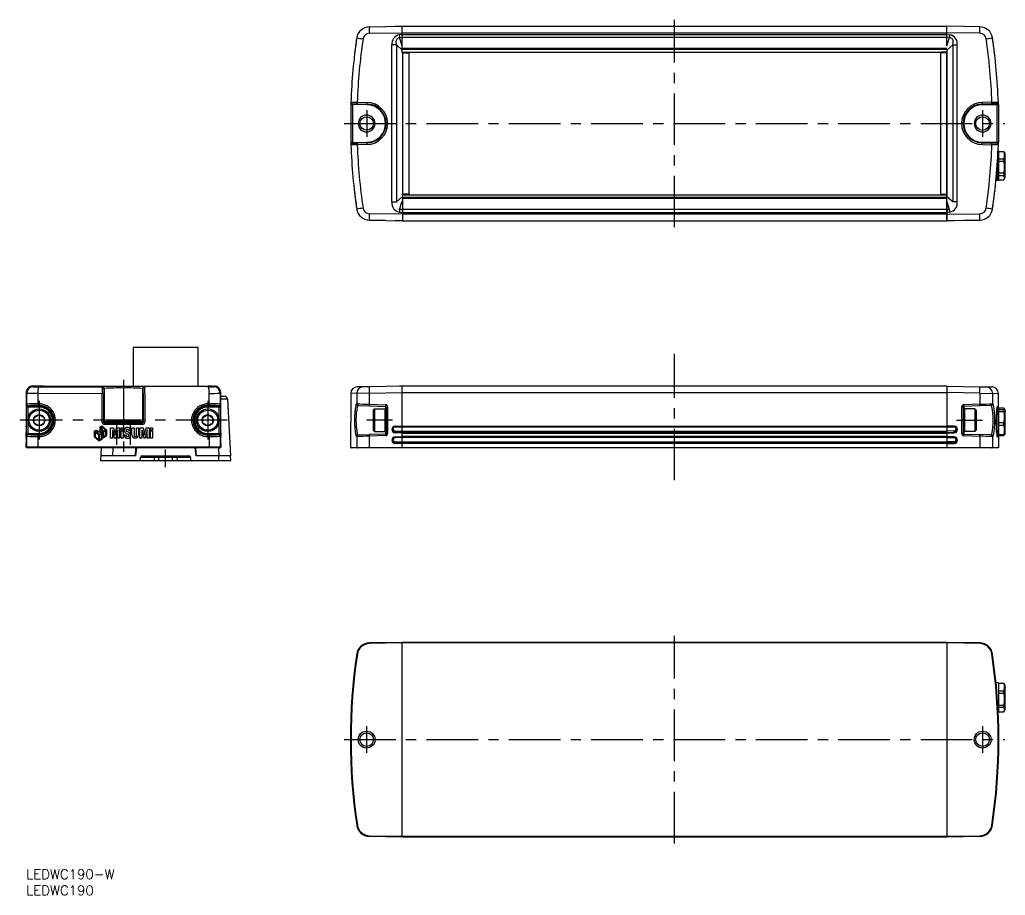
# Model space of a CAD drawing. Extents: x -2 to 705, y -8 to 262.
# Drawn here: x -2 to 302, y -8 to 262 of the extents above; entities that cross this region are included whole.
import ezdxf

# ---------------------------------------------------------------- set-up
doc = ezdxf.new("R2010")
doc.units = 0
doc.header["$LTSCALE"] = 0.5
doc.linetypes.add('CENTER', pattern=[50.8, 31.75, -6.35, 6.35, -6.35])
doc.linetypes.add('DASHED', pattern=[19.05, 12.7, -6.35])
for name, color, linetype in [('MSM_CENTER', 1, 'CENTER'), ('MSM_CONTINUOUS', 7, 'CONTINUOUS'), ('MSM_DASHED', 4, 'DASHED'), ('MSM_PART_NUMBER', 7, 'CONTINUOUS')]:
    doc.layers.add(name, color=color, linetype=linetype)
doc.styles.get("Standard").update_dxf_attribs({"font": 'txt.shx', "height": 3, "bigfont": 'bigfont.shx'})

# ---------------------------------------------------------------- blocks, each defined once
blk = doc.blocks.new('*U2')
at = {"layer": 'MSM_PART_NUMBER'}
blk.add_text('LEDWC190-W', height=3, dxfattribs=at).set_placement((0, -3))
blk = doc.blocks.new('*U3')
at = {"layer": 'MSM_PART_NUMBER'}
blk.add_text('LEDWC190', height=3, dxfattribs=at).set_placement((0, -8))

msp = doc.modelspace()

# ---------------------------------------------------------------- linework, layer by layer
at = {"layer": 'MSM_CENTER'}
for p, q in [((200, 198), (200, 262)), ((105.02, 234.1), (105.02, 225.9)), ((294.98, 234.1), (294.98, 225.9)), ((98.1, 230), (301.9, 230)), ((200, 120), (200, 159)), ((30, 151), (30, 128)), ((4, 144.5), (4, 132.5)), ((56, 144.5), (56, 132.5)), ((62, 138.5), (-2, 138.5)), ((113, 138.5), (105, 138.5)), ((287, 138.5), (295, 138.5)), ((43, 124), (43, 129.5)), ((200, 8), (200, 72)), ((105, 44.1), (105, 35.9)), ((295, 44.1), (295, 35.9)), ((98.1, 40), (301.9, 40))]:
    msp.add_line(p, q, dxfattribs=at)
at = {"layer": 'MSM_CONTINUOUS'}
for p, q in [((105.85, 259.82), (116.01, 260)), ((105.85, 259.82), (110.83, 259.91)), ((113.8, 259.96), (116.01, 260)), ((116.01, 260), (284.01, 260)), ((116.01, 251.89), (116.01, 260)), ((294.15, 259.82), (283.99, 260)), ((284.01, 253.96), (284.01, 260)), ((294.15, 259.82), (289.17, 259.91)), ((105.85, 257.82), (116.01, 258)), ((116.01, 257.44), (115.09, 257.35)), ((115.18, 256.48), (116.01, 256.57)), ((116.01, 253.96), (115.18, 256.48)), ((116.01, 258), (284.01, 258)), ((116.01, 257.43), (284.01, 257.43)), ((116.01, 256.57), (284.01, 256.57)), ((294.15, 257.82), (283.99, 258)), ((283.99, 257.44), (284.91, 257.35)), ((284.82, 256.48), (283.99, 256.57)), ((283.99, 253.96), (284.82, 256.48)), ((114.18, 254.21), (112.82, 254.21)), ((112.82, 205.79), (112.82, 254.21)), ((116.01, 252.61), (114.18, 254.21)), ((114.18, 254.21), (114.18, 205.79)), ((284.01, 253.17), (116.01, 253.17)), ((284.01, 253), (116.01, 253)), ((284.01, 252.9), (116.01, 252.9)), ((284.01, 252.8), (116.01, 252.8)), ((283.99, 252.61), (285.82, 254.21)), ((284.01, 252.61), (284.01, 207.39)), ((285.82, 254.21), (287.18, 254.21)), ((285.82, 254.21), (285.82, 205.79)), ((287.18, 205.79), (287.18, 254.21)), ((101.27, 251.1), (101.24, 250.92)), ((116.01, 251.8), (118.01, 251.8)), ((116.11, 252), (117.81, 252)), ((116.12, 251.8), (116.12, 200)), ((116.31, 252), (116.31, 252.12)), ((116.51, 252), (116.51, 252.08)), ((116.51, 252.02), (283.51, 252.02)), ((118.01, 251.8), (118.01, 208.2)), ((283.99, 251.8), (281.99, 251.8)), ((281.99, 251.8), (281.99, 208.2)), ((283.89, 252), (282.19, 252)), ((283.51, 252.08), (283.51, 252)), ((283.71, 252.12), (283.71, 252)), ((283.88, 251.8), (283.88, 200)), ((298.73, 251.1), (298.76, 250.92)), ((100.11, 235.87), (100.11, 224.11)), ((100.13, 236.5), (100.13, 236.49)), ((100.13, 236.46), (100.13, 236.47)), ((100.14, 236.71), (100.14, 236.71)), ((105.12, 235.8), (100.6, 235.88)), ((100.6, 235.88), (100.6, 224.12)), ((100.63, 236.08), (102.1, 236.05)), ((102.1, 236.55), (105.12, 236.5)), ((102.1, 236.05), (105.12, 236)), ((297.9, 236.55), (294.88, 236.5)), ((297.9, 236.05), (294.88, 236)), ((294.88, 235.8), (299.4, 235.88)), ((299.37, 236.08), (297.9, 236.05)), ((299.4, 235.88), (299.4, 224.12)), ((299.86, 236.71), (299.86, 236.71)), ((299.87, 236.5), (299.87, 236.49)), ((299.87, 236.46), (299.87, 236.47)), ((299.89, 235.87), (299.89, 224.11)), ((100.6, 224.12), (105.12, 224.2)), ((100.63, 223.92), (102.1, 223.95)), ((105.12, 224), (102.1, 223.95)), ((105.12, 223.5), (102.1, 223.45)), ((299.4, 224.12), (294.88, 224.2)), ((294.88, 224), (297.9, 223.95)), ((294.88, 223.5), (297.9, 223.45)), ((299.37, 223.92), (297.9, 223.95)), ((300, 221.4), (301.54, 221.4)), ((300, 219.05), (301.54, 219.05)), ((300.01, 212.6), (300.01, 221.4)), ((302, 220.7), (301.54, 221.4)), ((301.54, 219.05), (301.54, 218.29)), ((302, 213.3), (302, 220.7)), ((299.81, 212.5), (299.81, 217.96)), ((301.54, 218.29), (300, 218.29)), ((301.54, 214.66), (300, 214.66)), ((300, 214), (301.54, 214)), ((301.54, 214.66), (301.54, 214)), ((301.54, 212.6), (302, 213.3)), ((299.34, 212.5), (299.81, 212.5)), ((300, 212.6), (301.54, 212.6)), ((101.24, 209.08), (101.27, 208.9)), ((114.18, 205.79), (116.01, 207.39)), ((118.01, 208.2), (116.01, 208.2)), ((284.01, 207.2), (116.01, 207.2)), ((284.01, 207.1), (116.01, 207.1)), ((284.01, 207), (116.01, 207)), ((284.01, 206.83), (116.01, 206.83)), ((117.81, 208), (116.11, 208)), ((116.31, 207.88), (116.31, 208)), ((116.51, 207.92), (116.51, 208)), ((116.51, 207.98), (283.51, 207.98)), ((281.99, 208.2), (283.99, 208.2)), ((282.19, 208), (283.89, 208)), ((283.51, 208), (283.51, 207.92)), ((283.71, 208), (283.71, 207.88)), ((285.82, 205.79), (283.99, 207.39)), ((298.76, 209.08), (298.73, 208.9)), ((112.82, 205.79), (114.18, 205.79)), ((115.18, 203.52), (116.01, 206.04)), ((284.82, 203.52), (283.99, 206.04)), ((284.01, 206.04), (284.01, 200)), ((287.18, 205.79), (285.82, 205.79)), ((116.01, 202), (105.85, 202.18)), ((115.09, 202.65), (116.01, 202.56)), ((116.01, 203.43), (115.18, 203.52)), ((284.01, 203.43), (116.01, 203.43)), ((116.01, 202.57), (284.01, 202.57)), ((284.01, 202), (116.01, 202)), ((283.99, 203.43), (284.82, 203.52)), ((284.91, 202.65), (283.99, 202.56)), ((283.99, 202), (294.15, 202.18)), ((105.85, 200.18), (116.01, 200)), ((110.83, 200.09), (105.85, 200.18)), ((116.01, 200), (113.8, 200.04)), ((116.01, 200), (284.01, 200)), ((294.15, 200.18), (283.99, 200)), ((283.99, 200), (286.2, 200.04)), ((289.17, 200.09), (294.15, 200.18)), ((33, 160.9), (33, 148.94)), ((53, 160.9), (33, 160.9)), ((53, 148.94), (53, 160.9)), ((2.18, 148.82), (2, 149)), ((2.57, 149), (2, 149)), ((2.56, 149), (2.65, 148.98)), ((57.35, 148.98), (57.44, 149)), ((57.43, 149), (58, 149)), ((58, 149), (57.82, 148.82)), ((116, 149), (105.83, 148.82)), ((116, 149), (115.08, 148.98)), ((284, 149), (116, 149)), ((116, 130), (116, 149)), ((284, 149), (284, 130)), ((284, 149), (294.16, 148.82)), ((0.18, 146.82), (0, 147)), ((0, 147), (0, 136.7)), ((0.18, 143.43), (0.18, 146.82)), ((3.59, 146.79), (23.92, 146.76)), ((3.59, 146.79), (3.59, 143.55)), ((3.88, 148.79), (23.45, 148.76)), ((56.69, 148.94), (5.79, 148.94)), ((5.79, 148.94), (5.79, 148.94)), ((23.4, 137.93), (23.4, 146.76)), ((23.45, 148.76), (23.5, 148.81)), ((23.92, 137.93), (23.92, 146.76)), ((23.95, 148.26), (24, 148.31)), ((24, 148.31), (24, 138.05)), ((36, 148.31), (36.05, 148.26)), ((36, 138.05), (36, 148.31)), ((36.08, 146.76), (36.08, 137.93)), ((36.5, 148.81), (36.55, 148.76)), ((36.6, 146.76), (36.6, 137.93)), ((54.21, 148.94), (54.21, 148.94)), ((56.41, 143.55), (56.41, 146.79)), ((59.82, 146.82), (60, 147)), ((59.82, 146.82), (59.82, 143.43)), ((60, 136.7), (60, 147)), ((105.83, 146.82), (100.12, 146.76)), ((100.12, 146.76), (100.12, 137.93)), ((100.12, 146.76), (100.12, 137.93)), ((101.95, 146.79), (101.95, 143.55)), ((105.83, 148.82), (102.09, 148.76)), ((105.83, 146.82), (116, 147)), ((105.83, 146.82), (105.83, 143.43)), ((116, 147), (284, 147)), ((294.16, 146.82), (284, 147)), ((294.16, 146.82), (294.16, 143.43)), ((294.16, 146.82), (299.88, 146.76)), ((294.16, 148.82), (297.91, 148.76)), ((298.05, 146.79), (298.05, 143.55)), ((299.88, 142.48), (299.88, 146.76)), ((299.88, 142.48), (299.88, 146.76)), ((0.09, 143.26), (0.18, 143.43)), ((0.59, 142.76), (0.68, 142.93)), ((3.59, 143.55), (3.93, 143.55)), ((3.66, 143.05), (4, 143.05)), ((4, 143.05), (4, 142.56)), ((56, 143.05), (56.34, 143.05)), ((56, 142.56), (56, 143.05)), ((56.07, 143.55), (56.41, 143.55)), ((59.32, 142.93), (59.41, 142.76)), ((59.82, 143.43), (59.91, 143.26)), ((60, 145.9), (61.08, 145.9)), ((62.08, 144.95), (62.99, 127.5)), ((101.95, 143.55), (101.9, 143.55)), ((102.38, 143.05), (102.43, 143.05)), ((102.43, 143.05), (105.83, 142.93)), ((105.83, 143.43), (110.82, 143.26)), ((105.83, 142.93), (110.81, 142.76)), ((294.16, 143.43), (289.18, 143.26)), ((294.17, 142.93), (289.19, 142.76)), ((297.57, 143.05), (294.17, 142.93)), ((297.62, 143.05), (297.57, 143.05)), ((298.05, 143.55), (298.1, 143.55)), ((0.08, 134.44), (0.08, 142.56)), ((4, 142.56), (0.08, 142.56)), ((0.58, 139.24), (0.58, 142.56)), ((4, 142.76), (0.59, 142.76)), ((2.5, 139.37), (4, 140.23)), ((4, 140.23), (5.5, 139.37)), ((54.5, 139.37), (56, 140.23)), ((59.41, 142.76), (56, 142.76)), ((59.92, 142.56), (56, 142.56)), ((56, 140.23), (57.5, 139.37)), ((59.42, 142.56), (59.42, 139.24)), ((59.92, 142.56), (59.92, 134.44)), ((107, 141.6), (107.4, 142)), ((107, 141.6), (107, 135.4)), ((107.4, 142), (107.4, 135)), ((107.4, 142), (110.6, 142)), ((111, 141.6), (110.6, 142)), ((110.6, 142), (110.6, 135)), ((110.81, 142.76), (110.81, 141.79)), ((111, 142.56), (111, 134.44)), ((111, 142.56), (111.49, 142.56)), ((111.49, 142.56), (111.49, 134.44)), ((288.51, 142.56), (288.51, 134.44)), ((289, 142.56), (288.51, 142.56)), ((289, 142.56), (289, 134.44)), ((289, 141.6), (289.4, 142)), ((289.19, 142.76), (289.19, 141.79)), ((289.4, 142), (289.4, 135)), ((292.6, 142), (289.4, 142)), ((292.6, 142), (292.6, 135)), ((293, 141.6), (292.6, 142)), ((293, 141.6), (293, 135.4)), ((299.45, 142.57), (299.43, 142.49)), ((299.45, 142.57), (299.49, 142.67)), ((299.6, 142.59), (299.56, 142.67)), ((299.8, 142.5), (299.8, 133.5)), ((300, 130.2), (300, 142.3)), ((301.54, 142.21), (300, 142.21)), ((301.54, 141.72), (300, 141.72)), ((300, 141.22), (301.54, 141.22)), ((301.54, 142.21), (301.71, 142.11)), ((301.54, 141.72), (301.72, 141.86)), ((301.54, 141.72), (301.54, 141.22)), ((302, 141.7), (301.75, 142.08)), ((302, 134.3), (302, 141.7)), ((0.58, 134.44), (0.58, 137.76)), ((2.5, 137.63), (2.5, 139.37)), ((4, 136.77), (2.5, 137.63)), ((5.5, 137.63), (4, 136.77)), ((5.5, 139.37), (5.5, 137.63)), ((22.85, 136.46), (23.31, 136.8)), ((23.31, 136.8), (24.79, 135.56)), ((23.4, 137.93), (23.92, 137.93)), ((24, 138.05), (23.92, 137.93)), ((24.01, 138.05), (24.02, 137.97)), ((24.11, 137.23), (35.89, 137.23)), ((24.2, 137.85), (24.12, 137.73)), ((24.12, 137.73), (35.88, 137.73)), ((35.88, 137.73), (35.8, 137.85)), ((35.98, 137.97), (35.99, 138.05)), ((36.08, 137.93), (36, 138.05)), ((36.08, 137.93), (36.6, 137.93)), ((54.5, 137.63), (54.5, 139.37)), ((56, 136.77), (54.5, 137.63)), ((57.5, 137.63), (56, 136.77)), ((57.5, 139.37), (57.5, 137.63)), ((59.42, 137.76), (59.42, 134.44)), ((100, 137.23), (100, 130.2)), ((299.33, 138), (299.13, 138)), ((299.8, 138), (300, 138)), ((300, 137.83), (301.54, 137.83)), ((300, 137.02), (301.54, 137.02)), ((301.54, 137.02), (301.54, 137.83)), ((0, 136.7), (0.04, 136.64)), ((0.04, 134.61), (0, 134.55)), ((0, 133.45), (0, 134.55)), ((0.08, 134.44), (4, 134.44)), ((0.59, 134.24), (4, 134.24)), ((0.68, 134.07), (0.59, 134.24)), ((4, 133.95), (3.66, 133.95)), ((4, 134.44), (4, 133.95)), ((21.07, 135.13), (21.49, 135.45)), ((21.07, 133.35), (21.07, 135.13)), ((21.26, 134.87), (21.26, 133.44)), ((21.26, 134.87), (22.44, 133.88)), ((21.32, 135.07), (21.53, 135.22)), ((22.56, 134.04), (21.32, 135.07)), ((21.49, 135.45), (22.85, 134.93)), ((21.53, 135.22), (23.26, 134.56)), ((22.44, 132.45), (22.44, 133.88)), ((23.26, 134.56), (22.56, 134.04)), ((23.37, 134.41), (22.63, 133.86)), ((22.63, 133.86), (22.63, 132.43)), ((22.85, 134.93), (22.85, 136.46)), ((23.05, 136.03), (23.05, 134.86)), ((23.05, 136.03), (23.68, 134.82)), ((23.05, 134.86), (23.56, 134.66)), ((23.08, 136.38), (23.32, 136.56)), ((23.81, 134.97), (23.08, 136.38)), ((23.32, 136.56), (24.55, 135.52)), ((23.37, 132.98), (23.37, 134.41)), ((23.56, 134.66), (23.56, 133.8)), ((23.56, 133.8), (23.68, 133.57)), ((23.68, 133.57), (23.68, 134.82)), ((23.75, 133.04), (24.79, 133.82)), ((24.55, 135.52), (23.81, 134.97)), ((24.6, 135.33), (23.87, 134.79)), ((23.87, 134.79), (23.87, 133.36)), ((23.87, 133.36), (24.6, 133.9)), ((24.6, 133.9), (24.6, 135.33)), ((24.79, 135.56), (24.79, 133.82)), ((26, 136.16), (26.95, 136.16)), ((26, 133), (26, 136.16)), ((26.58, 135.52), (26.58, 133)), ((26.58, 135.52), (26.59, 135.52)), ((26.59, 135.52), (27.16, 133)), ((26.95, 136.16), (27.4, 133.93)), ((27.4, 133.93), (27.86, 136.16)), ((27.4, 133.93), (27.4, 133.93)), ((28.22, 135.56), (27.65, 133)), ((27.86, 136.16), (28.8, 136.16)), ((28.22, 133), (28.22, 135.56)), ((28.22, 135.56), (28.22, 135.56)), ((28.8, 136.16), (28.8, 133)), ((29.25, 136.16), (29.89, 136.16)), ((29.25, 135.48), (29.25, 136.16)), ((29.89, 135.48), (29.25, 135.48)), ((29.25, 135.2), (29.89, 135.2)), ((29.25, 133), (29.25, 135.2)), ((29.89, 136.16), (29.89, 135.48)), ((29.89, 135.2), (29.89, 133)), ((30.24, 133.98), (30.86, 133.98)), ((30.25, 133.98), (30.25, 133.76)), ((30.86, 133.98), (30.86, 133.76)), ((31.61, 135.28), (31.61, 135.4)), ((32.22, 135.28), (31.61, 135.28)), ((32.22, 135.37), (32.22, 135.28)), ((32.63, 136.16), (33.27, 136.16)), ((32.63, 133.95), (32.63, 136.16)), ((33.27, 133.95), (33.26, 133.95)), ((33.27, 136.16), (33.27, 133.78)), ((34.01, 136.16), (34.65, 136.16)), ((34.01, 133.78), (34.01, 136.16)), ((34.65, 133.95), (34.64, 133.95)), ((34.65, 136.16), (34.65, 133.95)), ((35.09, 136.16), (36.04, 136.16)), ((35.09, 133), (35.09, 136.16)), ((35.68, 135.52), (35.68, 133)), ((35.68, 135.52), (35.68, 135.52)), ((35.68, 135.52), (36.25, 133)), ((36.04, 136.16), (36.5, 133.93)), ((36.49, 133.93), (36.96, 136.16)), ((36.49, 133.93), (36.5, 133.93)), ((37.31, 135.56), (36.74, 133)), ((36.96, 136.16), (37.9, 136.16)), ((37.31, 133), (37.31, 135.56)), ((37.32, 135.56), (37.31, 135.56)), ((37.9, 136.16), (37.9, 133)), ((38.34, 136.16), (38.98, 136.16)), ((38.34, 135.48), (38.34, 136.16)), ((38.98, 135.48), (38.34, 135.48)), ((38.34, 135.2), (38.98, 135.2)), ((38.34, 133), (38.34, 135.2)), ((38.98, 136.16), (38.98, 135.48)), ((38.98, 135.2), (38.98, 133)), ((56, 133.95), (56, 134.44)), ((56, 134.44), (59.92, 134.44)), ((56, 134.24), (59.41, 134.24)), ((56.34, 133.95), (56, 133.95)), ((59.41, 134.24), (59.32, 134.07)), ((59.96, 136.64), (60, 136.7)), ((60, 134.55), (59.96, 134.61)), ((60, 134.55), (60, 133.45)), ((102.43, 133.95), (102.38, 133.95)), ((102.43, 133.95), (105.83, 134.07)), ((110.81, 134.24), (105.83, 134.07)), ((107.4, 135), (107, 135.4)), ((107.4, 135), (110.6, 135)), ((110.6, 135), (111, 135.4)), ((110.81, 135.21), (110.81, 134.24)), ((111, 134.44), (111.49, 134.44)), ((113.79, 136.64), (116, 136.7)), ((116, 134.55), (113.79, 134.61)), ((113.8, 136.44), (116, 136.5)), ((116, 136.47), (113.8, 136.42)), ((113.8, 135.18), (116, 135.12)), ((116, 134.75), (113.8, 134.81)), ((115.94, 136.55), (116, 136.66)), ((116, 136.7), (284, 136.7)), ((116, 136.5), (284, 136.5)), ((284, 136.47), (116, 136.47)), ((116, 135.12), (284, 135.12)), ((284, 134.75), (116, 134.75)), ((116, 134.55), (284, 134.55)), ((286.21, 136.64), (284, 136.7)), ((284.06, 136.55), (284, 136.66)), ((286.2, 136.44), (284, 136.5)), ((284, 136.47), (286.2, 136.42)), ((286.2, 135.18), (284, 135.12)), ((284, 134.75), (286.2, 134.81)), ((284, 134.55), (286.21, 134.61)), ((289, 134.44), (288.51, 134.44)), ((289.4, 135), (289, 135.4)), ((289.19, 135.21), (289.19, 134.24)), ((289.19, 134.24), (294.17, 134.07)), ((292.6, 135), (289.4, 135)), ((292.6, 135), (293, 135.4)), ((297.57, 133.95), (294.17, 134.07)), ((297.57, 133.95), (297.62, 133.95)), ((300, 134.11), (301.54, 134.11)), ((300, 133.79), (301.54, 133.79)), ((301.54, 133.79), (302, 134.3)), ((301.54, 133.79), (301.54, 134.11)), ((0, 133.45), (0.04, 133.39)), ((0.04, 131.36), (0, 131.3)), ((0, 130.2), (0, 131.3)), ((0.18, 133.57), (0.09, 133.74)), ((0.18, 130.2), (0.18, 133.57)), ((3.93, 133.45), (3.59, 133.45)), ((3.59, 133.45), (3.59, 130.2)), ((21.07, 133.35), (22.53, 132.13)), ((21.26, 133.44), (22.44, 132.45)), ((22.53, 132.13), (23.56, 132.9)), ((22.63, 132.43), (23.37, 132.98)), ((23.56, 132.9), (23.56, 133.38)), ((23.56, 133.38), (23.75, 133.04)), ((26.58, 133), (26, 133)), ((27.65, 133), (27.16, 133)), ((28.8, 133), (28.22, 133)), ((29.89, 133), (29.25, 133)), ((33.63, 133.4), (33.64, 133.4)), ((35.68, 133), (35.09, 133)), ((36.74, 133), (36.25, 133)), ((37.9, 133), (37.31, 133)), ((38.98, 133), (38.34, 133)), ((56.07, 133.45), (56.41, 133.45)), ((56.41, 133.45), (56.41, 130.2)), ((59.91, 133.74), (59.82, 133.57)), ((59.82, 133.57), (59.82, 130.2)), ((59.96, 133.39), (60, 133.45)), ((60, 131.3), (59.96, 131.36)), ((60, 131.3), (60, 130.2)), ((101.95, 133.45), (101.95, 130.2)), ((110.82, 133.74), (105.83, 133.57)), ((105.83, 133.57), (105.83, 130)), ((113.79, 133.39), (116, 133.45)), ((116, 131.3), (113.79, 131.36)), ((113.8, 133.19), (116, 133.25)), ((116, 133.13), (113.8, 133.08)), ((113.8, 131.84), (116, 131.78)), ((116, 131.5), (113.8, 131.56)), ((284, 133.45), (116, 133.45)), ((116, 133.25), (284, 133.25)), ((284, 133.13), (116, 133.13)), ((116, 131.78), (284, 131.78)), ((284, 131.5), (116, 131.5)), ((284, 131.3), (116, 131.3)), ((286.21, 133.39), (284, 133.45)), ((286.2, 133.19), (284, 133.25)), ((284, 133.13), (286.2, 133.08)), ((286.2, 131.84), (284, 131.78)), ((284, 131.5), (286.2, 131.56)), ((284, 131.3), (286.21, 131.36)), ((289.18, 133.74), (294.16, 133.57)), ((294.16, 133.57), (294.16, 130)), ((298.05, 133.45), (298.05, 130.2)), ((299.42, 133.51), (299.44, 133.43)), ((299.44, 133.43), (299.48, 133.33)), ((299.6, 133.41), (299.55, 133.33)), ((60, 130.2), (0, 130.2)), ((59.8, 130), (0.2, 130)), ((23.13, 130), (22.92, 126)), ((26.71, 130), (26.58, 127.5)), ((33.74, 130), (33.61, 127.5)), ((33.98, 130), (33.68, 127.5)), ((52.02, 130), (52.32, 127.5)), ((52.26, 130), (52.39, 127.5)), ((59.29, 130), (59.42, 127.5)), ((299.8, 130), (100.2, 130)), ((63.08, 126), (22.92, 126)), ((33.68, 127.5), (23, 127.5)), ((35.17, 126), (35.23, 127.03)), ((50.77, 127.03), (35.23, 127.03)), ((35.8, 127.5), (50.2, 127.5)), ((39.52, 127.03), (39.47, 126)), ((46.48, 127.03), (46.53, 126)), ((50.83, 126), (50.77, 127.03)), ((63, 127.5), (52.32, 127.5)), ((59.44, 126), (59.42, 127.5)), ((63.08, 126), (63, 127.5)), ((116, 70), (105.83, 69.82)), ((113.79, 69.96), (116, 70)), ((116, 10), (116, 70)), ((284, 70), (116, 70)), ((284, 70), (284, 10)), ((294.16, 69.82), (284, 70)), ((284, 70), (286.21, 69.96)), ((105.83, 69.82), (110.82, 69.91)), ((105.84, 69.62), (105.83, 69.82)), ((116, 69.8), (105.84, 69.62)), ((284, 69.8), (116, 69.8)), ((294.16, 69.62), (284, 69.8)), ((289.18, 69.91), (294.16, 69.82)), ((294.16, 69.62), (294.16, 69.81)), ((102.15, 66.38), (101.96, 66.41)), ((297.85, 66.38), (298.05, 66.41)), ((299.8, 57.5), (299.33, 57.5)), ((300, 48.6), (300, 57.4)), ((300, 57.4), (301.54, 57.4)), ((300, 55.05), (301.54, 55.05)), ((302, 56.7), (301.54, 57.4)), ((301.54, 54.29), (301.54, 55.05)), ((302, 49.3), (302, 56.7)), ((300, 54.29), (301.54, 54.29)), ((299.7, 50.03), (299.7, 49.95)), ((300, 50.66), (301.54, 50.66)), ((300, 50), (301.54, 50)), ((301.54, 50), (301.54, 50.66)), ((301.54, 48.6), (302, 49.3)), ((300, 48.6), (301.54, 48.6)), ((102.15, 13.62), (101.95, 13.59)), ((297.85, 13.62), (298.05, 13.59)), ((105.84, 10.38), (105.83, 10.18)), ((105.83, 10.18), (116, 10)), ((110.82, 10.09), (105.83, 10.18)), ((105.84, 10.38), (116, 10.2)), ((116, 10), (113.79, 10.04)), ((116, 10.2), (284, 10.2)), ((116, 10), (284, 10)), ((284, 10.2), (294.16, 10.38)), ((284, 10), (294.16, 10.18)), ((286.21, 10.04), (284, 10)), ((294.16, 10.18), (289.18, 10.09)), ((294.16, 10.38), (294.16, 10.18))]:
    msp.add_line(p, q, dxfattribs=at)
for centre, radius in [((105.02, 230), 2.1), ((294.98, 230), 2.1), ((4, 138.5), 3.5), ((4, 138.5), 3.1), ((4, 138.5), 1.73), ((56, 138.5), 3.5), ((56, 138.5), 3.1), ((56, 138.5), 1.73), ((105, 40), 2.6), ((295, 40), 2.6), ((105, 40), 2.1), ((295, 40), 2.1)]:
    msp.add_circle(centre, radius, dxfattribs=at)
for centre, radius, start, end in [((105.92, 255.82), 4, 90.999, 171.5641), ((134.46, 258.82), 28.63, 177.9966, 182), ((265.54, 258.82), 28.63, 358, 2.0034), ((294.08, 255.82), 4, 8.4359, 89.001), ((280.01, 230), 179.99, 171.5628, 177.9002), ((280.2, 229.98), 180.19, 171.6726, 173.3024), ((131.69, 446.74), 192.64, 261.1232, 261.7077), ((279.88, 230.01), 177.9, 171.5612, 177.8924), ((105.88, 255.82), 2, 90.9995, 171.5629), ((115.6, 254.59), 2.8, 100.3881, 187.9451), ((115.31, 255.22), 1.27, 95.8545, 186.7311), ((387.04, 284.44), 273.3, 185.6903, 185.8719), ((12.96, 284.44), 273.3, 354.1281, 354.3097), ((284.69, 255.22), 1.27, 353.2689, 84.1455), ((284.4, 254.59), 2.8, 352.0549, 79.6119), ((294.12, 255.82), 2, 8.4371, 89.0005), ((268.31, 446.74), 192.64, 278.2923, 278.8768), ((120.12, 230.01), 177.9, 2.1076, 8.4388), ((119.99, 230), 179.99, 2.0998, 8.4372), ((119.8, 229.98), 180.19, 6.6976, 8.3274), ((125.81, 256.46), 11.85, 186.7311, 190.9655), ((274.19, 256.46), 11.85, 349.0345, 353.2689), ((116.11, 251.9), 0.1, 90, 179.9997), ((116.11, 251.88), 0.105, 86.1984, 130.5917), ((114.75, 251.86), 1.37, 357.5608, 5.9215), ((117.81, 251.8), 0.2, 0.027, 89.9741), ((282.19, 251.8), 0.2, 90.0259, 179.973), ((282.22, 251.8), 0.2, 90.0174, 179.973), ((285.25, 251.86), 1.37, 174.0785, 182.4392), ((283.91, 251.9), 0.1, 0, 90), ((285.26, 251.86), 1.36, 174.0212, 182.4793), ((283.91, 251.88), 0.105, 49.5119, 94.0054), ((270.19, 230.34), 170.17, 177.9303, 178.1294), ((105.09, 376.67), 140.86, 267.974, 268.1721), ((120.26, 1090.43), 854.08, 268.64981, 268.78166), ((100.63, 236.58), 0.5, 177.8987, 269.0008), ((109.31, 236.3), 7.21, 178.0135, 181.9865), ((112.32, 236.25), 7.21, 178.0057, 181.9806), ((105, 230), 6.5, 271.0015, 88.9985), ((105.01, 230), 6, 0.0001, 89.0005), ((103.22, 235.88), 1.9, 357.5181, 3.5407), ((105.02, 230), 5.8, 271.0003, 88.9997), ((295, 230), 6.5, 91.0015, 268.9985), ((294.99, 230), 6, 90.9995, 179.9999), ((294.98, 230), 5.8, 91.0003, 268.9997), ((287.68, 236.25), 7.21, 358.0194, 1.9943), ((296.78, 235.88), 1.9, 176.4593, 182.4819), ((279.74, 1090.43), 854.08, 271.21834, 271.35019), ((290.69, 236.3), 7.21, 358.0135, 1.9865), ((299.37, 236.58), 0.5, 270.9992, 2.1013), ((294.91, 376.67), 140.86, 271.8279, 272.026), ((129.81, 230.34), 170.17, 1.8706, 2.0697), ((105, 230), 2.6, 90.0138, 269.9862), ((105, 230), 2.6, 270.0135, 89.9865), ((295, 230), 2.6, 90.0135, 269.9865), ((295, 230), 2.6, 270.0138, 89.9862), ((105.01, 230), 6, 270.9994, 0), ((294.99, 230), 6, 180, 269.0006), ((105.04, 84.89), 139.31, 91.827, 92.0273), ((260.11, 229.32), 160.08, 181.8679, 182.0159), ((100.38, 223.67), 0.253, 173.8052, 197.8158), ((100.63, 223.42), 0.5, 90.999, 182.1014), ((102.26, 172.55), 50.9, 90.1781, 92.3904), ((280.01, 230), 179.99, 182.0998, 188.4372), ((101.31, 224.12), 0.713, 180.0473, 196.2967), ((109.31, 223.7), 7.21, 178.0135, 181.9865), ((279.88, 229.99), 177.9, 182.1076, 188.4389), ((112.32, 223.75), 7.21, 178.0193, 181.9943), ((287.68, 223.75), 7.21, 358.0057, 1.9807), ((120.12, 229.99), 177.9, 351.5611, 357.8924), ((290.69, 223.7), 7.21, 358.0135, 1.9865), ((297.74, 172.55), 50.9, 87.6096, 89.8219), ((119.99, 230), 179.99, 351.5628, 357.9002), ((298.69, 224.12), 0.713, 343.7033, 359.9527), ((299.37, 223.42), 0.5, 357.8986, 89.001), ((294.96, 84.89), 139.31, 87.9727, 88.173), ((299.62, 223.67), 0.253, 342.1842, 6.1948), ((139.89, 229.32), 160.08, 357.9841, 358.1321), ((-17.06, 229.01), 317.07, 358.0025, 358.6378), ((389.01, 215.32), 89.24, 177.6375, 178.3765), ((300.02, 221.64), 0.2, 177.3287, 238.9918), ((299.81, 221.3), 0.2, 360, 58.9852), ((298.82, 220.23), 2.96, 336.7115, 23.2885), ((134.88, 229.45), 165.33, 354.114, 356.0124), ((295.29, 216.47), 6.51, 343.804, 16.196), ((300.64, 213.3), 1.14, 331.1795, 37.8817), ((299.34, 212.3), 0.2, 90.0002, 174.3669), ((299.81, 212.7), 0.2, 270, 0), ((279.8, 229.97), 179.78, 186.6943, 188.3292), ((116.11, 208.1), 0.1, 180, 270), ((116.11, 208.12), 0.105, 229.5009, 274.0134), ((114.75, 208.14), 1.37, 354.0614, 2.4391), ((117.81, 208.2), 0.2, 270.0177, 359.9724), ((282.19, 208.2), 0.2, 180.0276, 269.9823), ((282.22, 208.2), 0.2, 180.0279, 269.9737), ((285.27, 208.14), 1.36, 177.5266, 185.9643), ((283.91, 208.1), 0.1, 270, 0), ((283.91, 208.12), 0.105, 266.1831, 310.61), ((120.2, 229.97), 179.78, 351.6708, 353.3057), ((131.68, 13.29), 192.61, 98.2922, 98.8768), ((105.88, 204.18), 2, 188.4376, 269), ((115.6, 205.41), 2.8, 172.1358, 259.5312), ((284.4, 205.41), 2.8, 280.4688, 7.8642), ((294.12, 204.18), 2, 271, 351.5624), ((268.32, 13.29), 192.61, 81.1232, 81.7078), ((105.92, 204.18), 4, 188.4359, 269.001), ((134.46, 201.18), 28.63, 178, 182.0034), ((387.32, 175.53), 273.57, 174.1282, 174.3096), ((129.01, 204.27), 13.07, 183.7229, 187.6892), ((270.99, 204.27), 13.07, 352.3108, 356.2771), ((12.68, 175.53), 273.57, 5.6904, 5.8718), ((294.08, 204.18), 4, 270.999, 351.5641), ((265.54, 201.18), 28.63, 357.9966, 2), ((2, 147), 2, 89.997, 180.0029), ((2, 147), 2, 90, 180), ((4.96, 207.13), 58.19, 267.7312, 270.8246), ((2.66, 144.03), 4.95, 82.0414, 90.0999), ((56.22, 169.43), 20.48, 269.6216, 273.1653), ((57.62, 55.17), 93.79, 90.5473, 90.9421), ((57.34, 144.03), 4.95, 89.8997, 99.9261), ((57.44, 143.95), 5.05, 90.0003, 99.9266), ((57.43, 144), 5, 90, 99.9262), ((58, 147), 2, 359.997, 90.003), ((58, 147), 2, 0, 90), ((2.18, 146.82), 2, 90.0204, 179.9795), ((2.7, 229.33), 82.54, 268.2459, 270.6149), ((3.51, 172.95), 24.17, 266.8378, 270.8843), ((4.43, 83.94), 65.02, 88.7781, 90.9759), ((7.35, 147.26), 3.79, 156.2026, 187.1044), ((50.83, 147.15), 27.43, 176.6486, 180.8277), ((23.45, 148.26), 0.5, 0.0205, 89.9795), ((25.66, 122.45), 26.45, 89.3869, 94.6794), ((23.5, 148.31), 0.5, 0.0205, 89.9793), ((46.31, 147.12), 22.39, 177.0973, 180.9372), ((28.45, 70.24), 78.2, 88.866, 93.2632), ((30, -176.8), 325.72, 89.2858, 90.7138), ((31.77, 82.28), 66.16, 86.3365, 91.5343), ((34.34, 122.48), 26.42, 85.3182, 90.6133), ((36.5, 148.31), 0.5, 90.0206, 179.9797), ((36.55, 148.26), 0.5, 90.0206, 179.9795), ((13.69, 147.12), 22.39, 359.0629, 2.9026), ((11.7, 147.21), 24.9, 358.9603, 3.5635), ((56.49, 172.96), 24.17, 269.1157, 273.1622), ((52.65, 147.26), 3.79, 352.8956, 23.7972), ((57.28, 231.34), 84.56, 269.4133, 271.7259), ((57.82, 146.82), 2, 0.0205, 89.9796), ((102.12, 146.76), 2, 91.0041, 180.0049), ((103.94, 146.8), 1.99, 91.306, 180.3288), ((134.52, 147.82), 28.7, 178.0053, 181.9981), ((265.48, 147.82), 28.7, 358.0019, 1.9947), ((296.06, 146.8), 1.99, 359.6712, 88.694), ((297.88, 146.76), 2, 359.9951, 88.9959), ((1.64, 143.1), 1.56, 174.3802, 180.4173), ((27.47, 142.6), 27.39, 178.9755, 180.0958), ((0.59, 143.26), 0.5, 180.0535, 269.9728), ((2.87, 115.18), 28.38, 88.5444, 95.4421), ((0.68, 143.43), 0.5, 180.0544, 269.9723), ((3.01, 121.84), 21.22, 88.24, 96.3155), ((4.57, 143.44), 0.984, 173.4854, 203.2114), ((4.92, 143.44), 0.996, 173.5564, 202.9365), ((3.96, 138.5), 5.05, 269.6107, 90.3893), ((4.02, 138.5), 4.55, 359.9858, 90.3076), ((56.04, 138.5), 5.05, 89.6107, 270.3893), ((55.98, 138.5), 4.55, 89.7004, 270.2996), ((55.08, 143.44), 0.995, 337.0626, 6.444), ((55.43, 143.44), 0.984, 336.7883, 6.5144), ((56.99, 121.84), 21.22, 83.6845, 91.76), ((57.29, 119.71), 23.85, 83.902, 92.1115), ((59.32, 143.43), 0.5, 270.0279, 359.9457), ((59.41, 143.26), 0.5, 270.0273, 359.9462), ((58.36, 143.1), 1.56, 359.5909, 5.6193), ((32.54, 142.6), 27.38, 359.9041, 1.0257), ((60.81, 102.96), 42.02, 88.2689, 91.1058), ((61.08, 144.9), 1, 3.0001, 90.0001), ((128.38, 138.5), 27.15, 170.0047, 189.9953), ((102.27, 143), 0.665, 123.7542, 160.8977), ((102.4, 143.55), 0.497, 179.6667, 267.7051), ((102.45, 143.55), 0.497, 179.6549, 267.6991), ((161.5, 2028.99), 1886.38, 268.19078, 268.30889), ((102.7, 142.52), 0.622, 120.9845, 156.3652), ((113, 143.05), 7.18, 177.0001, 180.9908), ((117.97, 142.88), 7.17, 177.001, 180.9968), ((110.79, 142.56), 0.699, 359.9481, 88.051), ((289.21, 142.56), 0.699, 91.949, 180.0519), ((282.03, 142.88), 7.17, 359.0032, 2.999), ((238.5, 2028.99), 1886.38, 271.69111, 271.80922), ((287, 143.05), 7.18, 359.0092, 2.9999), ((297.55, 143.55), 0.497, 272.3009, 0.3451), ((297.6, 143.55), 0.497, 272.2949, 0.3333), ((297.3, 142.52), 0.622, 23.6348, 59.0155), ((297.73, 143), 0.665, 19.1023, 56.2458), ((271.62, 138.5), 27.15, 350.0047, 9.9953), ((1.45, 142.61), 0.876, 170.06, 183.1882), ((4, 138.5), 4.26, 270, 90), ((4, 138.5), 4.06, 270, 90), ((56, 138.5), 4.26, 90, 270), ((56, 138.5), 4.06, 90, 270), ((58.55, 142.61), 0.876, 356.8162, 9.9366), ((123.62, 138.5), 21.91, 168.7687, 191.2313), ((110.8, 142.56), 0.2, 359.9927, 88.01), ((289.2, 142.56), 0.2, 91.99, 180.0073), ((276.38, 138.5), 21.91, 348.7687, 11.2313), ((335.1, 138.19), 35.97, 176.8717, 180.2972), ((313.37, 139.86), 14.19, 169.3113, 178.8407), ((315.29, 138.84), 15.98, 166.7966, 183.0111), ((299.52, 142.65), 0.04, 27.6821, 158.5512), ((299.79, 142.59), 0.194, 179.6469, 271.5489), ((299.8, 142.3), 0.2, 359.8256, 89.9996), ((295.92, 139.53), 5.87, 343.2316, 16.7684), ((301.63, 141.98), 0.15, 307.021, 59.4886), ((302.1, 141.19), 0.0997, 180.2363, 270.1733), ((4.02, 138.5), 4.55, 269.6909, 0.0157), ((24.11, 137.93), 0.704, 180.1706, 269.7996), ((24.12, 137.93), 0.2, 179.8697, 269.762), ((28.43, 80.74), 57.48, 88.4326, 94.4173), ((24.2, 138.05), 0.2, 180.036, 269.9757), ((28.17, 137.34), 4.06, 174.5919, 181.6642), ((30, 46.4), 91.63, 86.3714, 93.6286), ((30, 103.79), 34.15, 85.6331, 94.3669), ((30, 171.89), 34.14, 265.632, 274.368), ((31.57, 80.73), 57.49, 85.5831, 91.567), ((35.8, 138.05), 0.2, 270.0245, 359.9637), ((35.88, 137.93), 0.2, 270.2115, 0.157), ((31.82, 137.34), 4.08, 358.3499, 5.3944), ((35.89, 137.93), 0.704, 270.2007, 359.8291), ((100.47, 137.23), 0.466, 138.5973, 181.726), ((94.69, 137.77), 5.43, 354.3069, 1.7183), ((90.59, 137.82), 9.53, 357.7299, 0.6576), ((330.38, 137.77), 31.25, 179.5741, 187.8388), ((311.11, 136.79), 11.84, 174.1247, 196.0676), ((297.44, 135.56), 4.35, 340.4995, 19.5005), ((0.2, 136.7), 0.2, 180, 213.6925), ((0.2, 136.7), 0.2, 180, 215.1291), ((0.2, 134.55), 0.2, 144.8709, 180), ((0.2, 134.55), 0.2, 146.3074, 180.0001), ((-24.37, 135.63), 24.43, 357.6139, 2.3861), ((27.43, 134.4), 27.35, 179.9037, 181.0265), ((1.64, 133.9), 1.56, 179.5899, 185.6203), ((0.59, 133.74), 0.5, 90.0274, 179.9465), ((0.68, 133.57), 0.5, 90.0279, 179.9455), ((1.45, 134.39), 0.876, 176.8111, 189.9407), ((3.01, 155.16), 21.22, 263.6845, 271.7599), ((4.57, 133.56), 0.982, 156.7501, 186.5532), ((4.92, 133.56), 0.996, 157.0632, 186.4434), ((31.23, 135.3), 0.989, 4.0278, 211.8343), ((31.26, 133.92), 1.03, 189.3696, 358.7752), ((31.22, 135.38), 1.02, 216.0832, 247.1529), ((30.11, 131.93), 2.61, 60.1933, 74.1292), ((31.22, 135.36), 0.386, 6.0911, 251.1718), ((31.26, 133.81), 0.41, 187.5616, 69.3561), ((28.87, 129.97), 5.5, 55.3193, 66.0434), ((31.6, 133.92), 0.7, 358.7752, 55.3193), ((33.64, 133.96), 1.01, 180, 0), ((33.64, 133.78), 0.372, 180, 0), ((55.08, 133.56), 0.996, 353.5555, 22.9372), ((56.99, 155.16), 21.22, 268.2401, 276.3154), ((55.43, 133.56), 0.984, 353.4856, 23.2117), ((59.32, 133.57), 0.5, 0.0543, 89.9721), ((58.55, 134.39), 0.876, 350.0602, 3.187), ((59.41, 133.74), 0.5, 0.0539, 89.9723), ((58.36, 133.9), 1.56, 354.3814, 0.4162), ((32.5, 134.4), 27.42, 358.9764, 0.0953), ((84.38, 135.63), 24.44, 177.6141, 182.3859), ((59.8, 136.7), 0.2, 324.8709, 0), ((59.8, 134.55), 0.2, 0, 35.1291), ((59.8, 136.7), 0.2, 326.3116, 359.9977), ((59.8, 134.55), 0.2, 0.0022, 33.6885), ((102.27, 134), 0.665, 199.1023, 236.2458), ((102.4, 133.45), 0.497, 92.2927, 180.3377), ((102.45, 133.45), 0.497, 92.3009, 180.3452), ((102.7, 134.48), 0.622, 203.6348, 239.0155), ((113, 133.95), 7.18, 179.0092, 182.9999), ((110.8, 134.44), 0.2, 271.9902, 0.0071), ((117.97, 134.12), 7.17, 179.0033, 182.999), ((110.79, 134.44), 0.699, 271.9406, 0.0604), ((113.81, 135.63), 1.02, 91.5331, 268.4669), ((113.82, 135.63), 0.818, 91.5, 268.4979), ((113.81, 135.8), 0.618, 91.495, 268.505), ((114.79, 134.99), 1.01, 169.3689, 190.6311), ((116.66, 136.67), 2.87, 180.5031, 184.4985), ((116.67, 134.58), 2.88, 175.5162, 179.4992), ((283.34, 136.67), 2.87, 355.5015, 359.4969), ((286.18, 135.63), 0.818, 271.5021, 88.5), ((286.19, 135.8), 0.618, 271.495, 88.505), ((285.21, 134.99), 1.01, 349.3689, 10.6311), ((283.33, 134.58), 2.88, 0.5008, 4.4838), ((286.19, 135.63), 1.02, 271.5331, 88.4669), ((289.21, 134.44), 0.699, 179.9396, 268.0594), ((289.2, 134.44), 0.2, 179.9929, 268.0098), ((282.03, 134.12), 7.17, 357.001, 0.9967), ((287, 133.95), 7.18, 357.0001, 0.9908), ((297.55, 133.45), 0.497, 359.6548, 87.6991), ((297.3, 134.48), 0.622, 300.9845, 336.3652), ((297.6, 133.45), 0.497, 359.6623, 87.7073), ((297.73, 134), 0.665, 303.7542, 340.8977), ((0.2, 133.45), 0.2, 180.0003, 213.6919), ((0.2, 133.45), 0.2, 180, 215.1291), ((0.2, 131.3), 0.2, 144.8709, 180), ((0.2, 131.3), 0.2, 146.3077, 180), ((-24.37, 132.37), 24.43, 357.6139, 2.3861), ((2.71, 157.29), 23.85, 263.902, 272.1114), ((57.13, 161.82), 28.38, 268.5445, 275.4421), ((84.38, 132.37), 24.44, 177.6143, 182.3857), ((59.8, 133.45), 0.2, 324.8709, 0), ((59.8, 131.3), 0.2, 0, 35.1291), ((59.8, 133.45), 0.2, 326.3122, 359.9974), ((59.8, 131.3), 0.2, 0.0023, 33.6883), ((161.5, -1751.99), 1886.38, 91.69111, 91.80922), ((113.81, 132.37), 1.02, 91.5336, 268.4664), ((113.82, 132.37), 0.818, 91.502, 180.0002), ((113.82, 132.37), 0.818, 179.9996, 268.5004), ((113.81, 132.46), 0.618, 91.4868, 268.5132), ((116.67, 133.42), 2.88, 180.5007, 184.4838), ((116.66, 131.33), 2.87, 175.5015, 179.4969), ((283.33, 133.42), 2.88, 355.5162, 359.4993), ((286.18, 132.37), 0.818, 359.9998, 88.498), ((286.19, 132.46), 0.618, 271.4868, 88.5132), ((286.18, 132.37), 0.818, 271.4996, 0.0004), ((283.34, 131.33), 2.87, 0.5031, 4.4985), ((286.19, 132.37), 1.02, 271.5336, 88.4664), ((238.5, -1751.99), 1886.38, 88.19078, 88.30889), ((299.52, 133.35), 0.04, 201.4488, 332.3179), ((299.79, 133.41), 0.194, 88.4511, 180.3531), ((299.8, 133.7), 0.2, 270, 0), ((0.2, 130.2), 0.2, 180.0059, 270.0037), ((0.2, 130.2), 0.2, 180, 270), ((0.38, 130.2), 0.2, 179.9971, 269.9943), ((3.95, 130.15), 0.366, 172.317, 204.3769), ((56.05, 130.15), 0.366, 335.6253, 7.6809), ((59.62, 130.2), 0.2, 270.0043, 0.0048), ((59.8, 130.2), 0.2, 269.9955, 359.9954), ((59.8, 130.2), 0.2, 270, 0), ((100.2, 130.2), 0.2, 180, 270), ((102.15, 130.2), 0.199, 179.6861, 269.6883), ((297.85, 130.2), 0.199, 270.3117, 0.3139), ((299.8, 130.2), 0.2, 270, 0), ((35.8, 127), 0.5, 90, 177.0001), ((42.23, 127.14), 2.71, 172.3775, 182.4286), ((43.78, 127.14), 2.7, 357.5721, 7.6458), ((50.2, 127), 0.5, 2.9999, 90), ((105.9, 65.82), 4, 91, 171.563), ((105.9, 65.82), 3.8, 90.9998, 171.563), ((294.1, 65.82), 3.8, 8.4372, 89), ((294.1, 65.82), 4, 8.437, 89), ((280, 40), 180, 171.563, 188.437), ((280, 40), 179.8, 171.563, 188.437), ((120, 40), 179.8, 351.563, 8.437), ((120, 40), 180, 351.563, 8.437), ((299.33, 57.7), 0.2, 185.6331, 269.9998), ((299.8, 57.3), 0.2, 360, 90), ((298.81, 56.23), 2.98, 336.7792, 23.1194), ((302.1, 56.19), 0.0995, 180.3398, 270.2627), ((294.58, 52.47), 7.2, 345.3755, 14.6245), ((299.8, 48.7), 0.2, 301.0148, 0), ((300.55, 49.3), 1.22, 324.8316, 35.1684), ((302.1, 50.04), 0.0968, 88.0349, 177.4538), ((300.01, 48.36), 0.2, 121.0082, 182.6713), ((105.9, 14.18), 4, 188.437, 269), ((105.9, 14.18), 3.8, 188.437, 269.0002), ((294.1, 14.18), 3.8, 271.0001, 351.5627), ((294.1, 14.18), 4, 271, 351.563)]:
    msp.add_arc(centre, radius, start, end, dxfattribs=at)
at = {"layer": 'MSM_DASHED'}
for p, q in [((27.9, 137.23), (27.9, 130)), ((32.1, 137.23), (32.1, 130)), ((40.9, 126), (40.9, 127.5)), ((45.1, 126), (45.1, 127.5))]:
    msp.add_line(p, q, dxfattribs=at)

# ---------------------------------------------------------------- block references
at = {"layer": 'MSM_CONTINUOUS'}
for name in ['*U2', '*U3']:
    msp.add_blockref(name, (0, 0), dxfattribs=at)

doc.saveas('drawing.dxf')
